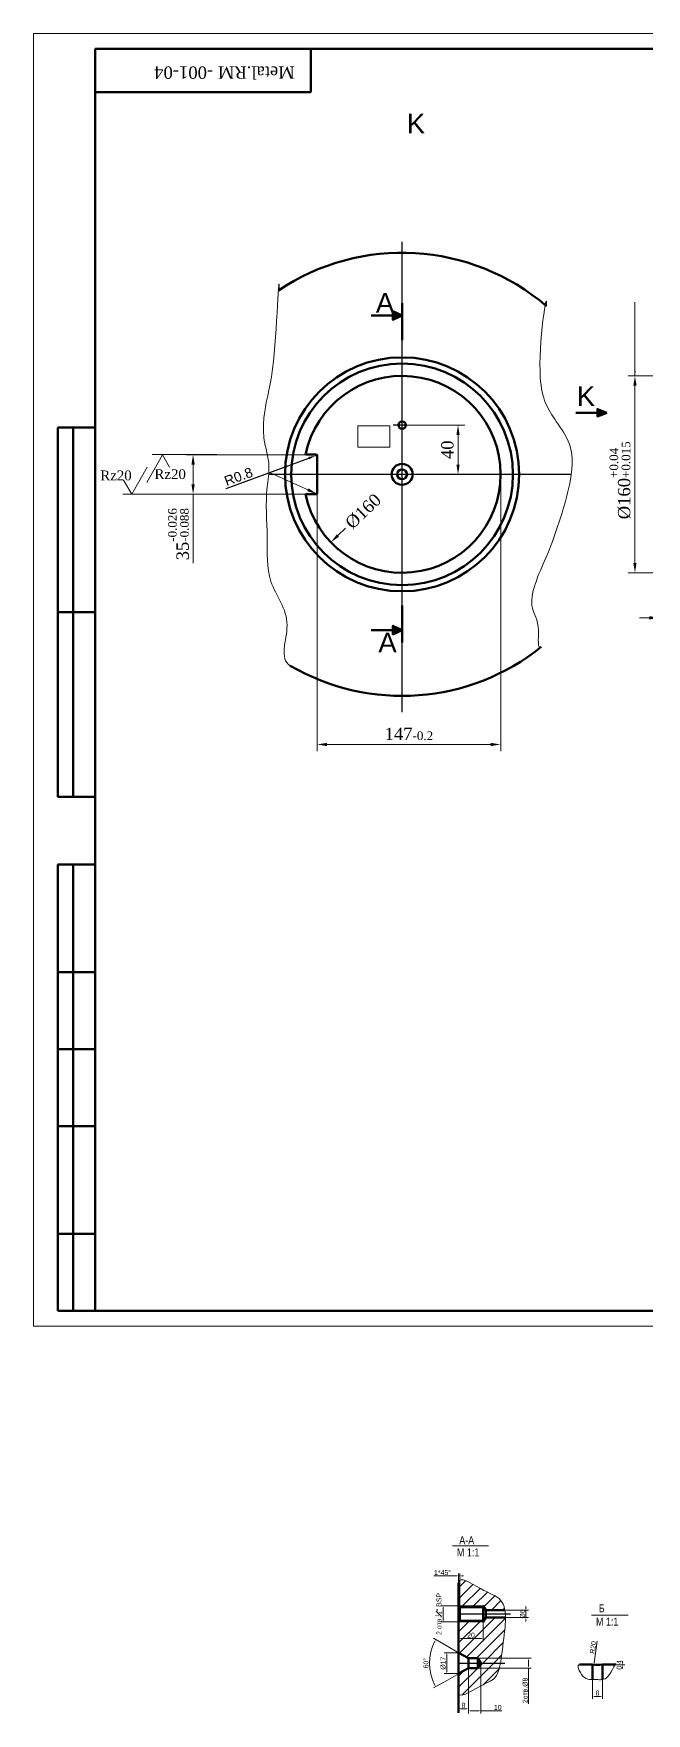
# Model space of a CAD drawing. Header units: millimetres. Extents: x -954 to 34898, y -2134 to 12006.
# Drawn here: x 23344 to 23842, y 4126 to 5490 of the extents above; entities that cross this region are included whole.
import ezdxf

# ---------------------------------------------------------------- set-up
doc = ezdxf.new("R2010")
doc.units = ezdxf.units.MM
doc.header["$LTSCALE"] = 3
doc.linetypes.add('ACAD_ISO04W100', pattern=[30, 24, -3, 0, -3])
for name, color, linetype, lineweight in [('контурная', 7, 'Continuous', 50), ('осевые', 1, 'ACAD_ISO04W100', 25), ('тонкая', 7, 'Continuous', 20), ('тонкий', 7, 'Continuous', 20)]:
    doc.layers.add(name, color=color, linetype=linetype, lineweight=lineweight)
doc.layers.add('осевая', color=4, linetype='Continuous')
doc.styles.add('s2.5v4', font='times.ttf', dxfattribs={"height": 10})
doc.styles.add('s3v2.5', font='arial.ttf', dxfattribs={"width": 0.8, "height": 7.5})
doc.styles.add('s4v4', font='arial.ttf', dxfattribs={"height": 16})
doc.styles.get("Standard").update_dxf_attribs({"font": 'arial.ttf'})
doc.dimstyles.new('s1v4', dxfattribs={"dimtxt": 4, "dimasz": 1.5, "dimexe": 2, "dimexo": 0, "dimgap": 0.7, "dimtad": 1, "dimtxsty": 'Standard', "dimcen": 2.5, "dimadec": 0, "dimazin": 0, "dimtfac": 1, "dimtix": 1, "dimtmove": 0, "dimatfit": 3, "dimfxl": 1, "dimlwd": -1, "dimlwe": 20, "dimarcsym": 0})
doc.dimstyles.new('s2.5v4', dxfattribs={"dimtxt": 10, "dimasz": 8, "dimexe": 5.5, "dimexo": 0.5, "dimgap": 3.5, "dimtad": 1, "dimdec": 0, "dimtxsty": 's2.5v4', "dimcen": 2.5, "dimclrd": 256, "dimclre": 1, "dimclrt": 256, "dimadec": 0, "dimazin": 0, "dimtfac": 1, "dimtdec": 0, "dimtmove": 0, "dimatfit": 3, "dimfxl": 1, "dimlwd": -1, "dimlwe": -1, "dimarcsym": 0})
doc.dimstyles.new('s2v4', dxfattribs={"dimtxt": 8, "dimasz": 6, "dimexe": 3, "dimexo": 0, "dimgap": 1.5, "dimtad": 1, "dimtxsty": 'Standard', "dimcen": 2.5, "dimadec": 0, "dimazin": 0, "dimtfac": 1, "dimtmove": 0, "dimatfit": 3, "dimfxl": 1, "dimarcsym": 0})
doc.dimstyles.new('s3v2.5', dxfattribs={"dimtxt": 7.5, "dimasz": 4, "dimexe": 1.25, "dimexo": 0.625, "dimtad": 1, "dimtxsty": 's3v2.5', "dimcen": 1.5, "dimclrd": 6, "dimclre": 256, "dimclrt": 1, "dimadec": 0, "dimazin": 0, "dimtfac": 1, "dimtmove": 0, "dimatfit": 3, "dimfxl": 1, "dimlwd": -1, "dimlwe": -1, "dimarcsym": 0})
pattern_1 = [(45, (23601.94, 4086.517), (-4.49013, 4.49013), [])]

# ---------------------------------------------------------------- blocks, each defined once
blk = doc.blocks.new('*D1345')
at = {"layer": 'Defpoints', "color": 0, "transparency": 16777216}
for p in [(23832.5, 5212.2), (23855.2, 5212.2), (23861.2, 5052.2)]:
    blk.add_point(p, dxfattribs=at)
at = {"layer": 'тонкая', "color": 1, "transparency": 16777216}
for p, q in [((23854.7, 5212.2), (23827, 5212.2)), ((23860.7, 5052.2), (23827, 5052.2))]:
    blk.add_line(p, q, dxfattribs=at)
at = {"layer": 'тонкая', "transparency": 16777216}
blk.add_line((23832.5, 5060.2), (23832.5, 5204.2), dxfattribs=at)
for points in [[(23831.2, 5204.2), (23833.8, 5204.2), (23832.5, 5212.2)], [(23831.2, 5060.2), (23833.8, 5060.2), (23832.5, 5052.2)]]:
    blk.add_solid(points, dxfattribs=at)
at = {"layer": 'тонкая', "transparency": 16777216, "insert": (23820.5, 5127.4), "char_height": 10, "attachment_point": 5, "rotation": 90, "style": 's2.5v4'}
blk.add_mtext('%%C160{\\H0.7x;\\S+0.04^ +0.015;}', dxfattribs=at)
blk = doc.blocks.new('*D1346')
at = {"layer": 'Defpoints', "color": 0, "transparency": 16777216}
for p in [(23701.4, 5187.4), (23585.6, 5077)]:
    blk.add_point(p, dxfattribs=at)
at = {"layer": 'тонкая', "transparency": 16777216}
blk.add_line((23597.6, 5088.5), (23591.4, 5082.6), dxfattribs=at)
blk.add_solid([(23590.5, 5083.5), (23592.3, 5081.6), (23585.6, 5077)], dxfattribs=at)
at = {"layer": 'тонкая', "transparency": 16777216, "insert": (23612, 5102.2), "char_height": 10, "attachment_point": 5, "rotation": 43.6346, "style": 's2.5v4'}
blk.add_mtext('%%C160', dxfattribs=at)
blk = doc.blocks.new('*D1347')
at = {"layer": 'Defpoints', "color": 0, "transparency": 16777216}
for p in [(23723.5, 5132.2), (23574.5, 5116.8), (23574.5, 4912.8)]:
    blk.add_point(p, dxfattribs=at)
at = {"layer": 'тонкая', "color": 1, "transparency": 16777216}
for p, q in [((23723.5, 5131.7), (23723.5, 4907.3)), ((23574.5, 5116.3), (23574.5, 4907.3))]:
    blk.add_line(p, q, dxfattribs=at)
at = {"layer": 'тонкая', "transparency": 16777216}
blk.add_line((23715.5, 4912.8), (23582.5, 4912.8), dxfattribs=at)
for points in [[(23582.5, 4914.1), (23582.5, 4911.5), (23574.5, 4912.8)], [(23715.5, 4914.1), (23715.5, 4911.5), (23723.5, 4912.8)]]:
    blk.add_solid(points, dxfattribs=at)
at = {"layer": 'тонкая', "transparency": 16777216, "insert": (23649, 4921.4), "char_height": 10, "attachment_point": 5, "style": 's2.5v4'}
blk.add_mtext('147{\\H0.7x;\\S^ -0.2;}', dxfattribs=at)
blk = doc.blocks.new('*D1348')
at = {"layer": 'Defpoints', "color": 0, "transparency": 16777216}
for p in [(23473.8, 5148.2), (23565.1, 5148.2), (23565.1, 5116.2)]:
    blk.add_point(p, dxfattribs=at)
at = {"layer": 'тонкая', "color": 1, "transparency": 16777216}
for p, q in [((23564.6, 5148.2), (23468.3, 5148.2)), ((23564.6, 5116.2), (23468.3, 5116.2))]:
    blk.add_line(p, q, dxfattribs=at)
at = {"layer": 'тонкая', "transparency": 16777216}
for p, q in [((23473.8, 5140.2), (23473.8, 5124.2)), ((23473.8, 5116.2), (23473.8, 5060))]:
    blk.add_line(p, q, dxfattribs=at)
for points in [[(23472.5, 5140.2), (23475.2, 5140.2), (23473.8, 5148.2)], [(23472.5, 5124.2), (23475.2, 5124.2), (23473.8, 5116.2)]]:
    blk.add_solid(points, dxfattribs=at)
at = {"layer": 'тонкая', "transparency": 16777216, "insert": (23462, 5083.6), "char_height": 10, "attachment_point": 5, "rotation": 90, "style": 's2.5v4'}
blk.add_mtext('35{\\H0.7x;\\S-0.026^ -0.088;}', dxfattribs=at)
blk = doc.blocks.new('*D1349')
at = {"layer": 'Defpoints', "color": 0, "transparency": 16777216}
for p in [(23647, 5172.3), (23688.9, 5172.3), (23670.7, 5132.2)]:
    blk.add_point(p, dxfattribs=at)
at = {"layer": 'тонкая', "color": 1, "transparency": 16777216}
for p, q in [((23647.5, 5172.3), (23694.4, 5172.3)), ((23671.2, 5132.2), (23694.4, 5132.2))]:
    blk.add_line(p, q, dxfattribs=at)
at = {"layer": 'тонкая', "transparency": 16777216}
blk.add_line((23688.9, 5140.2), (23688.9, 5164.3), dxfattribs=at)
for points in [[(23687.6, 5164.3), (23690.2, 5164.3), (23688.9, 5172.3)], [(23687.6, 5140.2), (23690.2, 5140.2), (23688.9, 5132.2)]]:
    blk.add_solid(points, dxfattribs=at)
at = {"layer": 'тонкая', "transparency": 16777216, "insert": (23680.3, 5152.2), "char_height": 10, "attachment_point": 5, "rotation": 90, "style": 's2.5v4'}
blk.add_mtext('40', dxfattribs=at)
blk = doc.blocks.new('*D1350')
at = {"layer": 'Defpoints', "color": 0, "transparency": 16777216}
for p in [(23855.2, 5052.2), (23852.2, 5036.2), (23855.2, 5015.7)]:
    blk.add_point(p, dxfattribs=at)
at = {"layer": 'тонкая', "color": 1, "transparency": 16777216}
for p, q in [((23855.2, 5051.7), (23855.2, 5010.2)), ((23852.2, 5035.7), (23852.2, 5010.2))]:
    blk.add_line(p, q, dxfattribs=at)
at = {"layer": 'тонкая', "transparency": 16777216}
for p, q in [((23844.2, 5015.7), (23836.2, 5015.7)), ((23852.2, 5015.7), (23855.2, 5015.7)), ((23863.2, 5015.7), (23912.2, 5015.7))]:
    blk.add_line(p, q, dxfattribs=at)
for points in [[(23844.2, 5017), (23844.2, 5014.3), (23852.2, 5015.7)], [(23863.2, 5017), (23863.2, 5014.3), (23855.2, 5015.7)]]:
    blk.add_solid(points, dxfattribs=at)
at = {"layer": 'тонкая', "transparency": 16777216, "insert": (23891.7, 5024.3), "char_height": 10, "attachment_point": 5, "style": 's2.5v4'}
blk.add_mtext('3x45%%D', dxfattribs=at)
blk = doc.blocks.new('*D1357')
at = {"layer": 'Defpoints', "color": 0, "transparency": 16777216}
for p in [(23573.3, 5147.4), (23573.9, 5147.6)]:
    blk.add_point(p, dxfattribs=at)
at = {"layer": 'тонкая', "color": 0, "lineweight": -2, "transparency": 16777216}
for p, q in [((23500.7, 5120.8), (23567.7, 5145.4)), ((23573.9, 5147.6), (23573.3, 5147.4))]:
    blk.add_line(p, q, dxfattribs=at)
blk.add_arc((23573.9, 5147.6), 0.6, 90, 200.1421, dxfattribs=at)
at = {"layer": 'тонкая', "color": 0, "transparency": 16777216}
blk.add_solid([(23567.3, 5146.3), (23568, 5144.4), (23573.3, 5147.4)], dxfattribs=at)
at = {"layer": 'тонкая', "color": 0, "transparency": 16777216, "insert": (23510.7, 5130.4), "char_height": 8, "attachment_point": 5, "rotation": 20.1421}
blk.add_mtext('R0.8', dxfattribs=at)
blk = doc.blocks.new('*D1366')
at = {"layer": 'Defpoints', "color": 0, "transparency": 16777216}
for p in [(23723.4, 4209.5), (23723.4, 4203.5), (23744, 4203.5)]:
    blk.add_point(p, dxfattribs=at)
at = {"layer": 'тонкая', "color": 0, "lineweight": 20, "transparency": 16777216}
for p, q in [((23723.4, 4209.5), (23746, 4209.5)), ((23723.4, 4203.5), (23746, 4203.5))]:
    blk.add_line(p, q, dxfattribs=at)
at = {"layer": 'тонкая', "color": 0, "transparency": 16777216}
for p, q in [((23744, 4211), (23744, 4212.5)), ((23744, 4209.5), (23744, 4203.5)), ((23744, 4202), (23744, 4200.5))]:
    blk.add_line(p, q, dxfattribs=at)
for points in [[(23743.8, 4211), (23744.3, 4211), (23744, 4209.5)], [(23743.8, 4202), (23744.3, 4202), (23744, 4203.5)]]:
    blk.add_solid(points, dxfattribs=at)
at = {"layer": 'тонкая', "color": 0, "transparency": 16777216, "insert": (23741.2, 4206.5), "char_height": 4, "attachment_point": 5, "rotation": 90}
blk.add_mtext('%%c6', dxfattribs=at)
blk = doc.blocks.new('*D1367')
at = {"layer": 'Defpoints', "color": 0, "transparency": 16777216}
for p in [(23689.4, 4175), (23679.7, 4158), (23689.4, 4158)]:
    blk.add_point(p, dxfattribs=at)
at = {"layer": 'тонкая', "color": 0, "lineweight": 20, "transparency": 16777216}
for p, q in [((23689.4, 4175), (23677.7, 4175)), ((23689.4, 4158), (23677.7, 4158))]:
    blk.add_line(p, q, dxfattribs=at)
at = {"layer": 'тонкая', "color": 0, "transparency": 16777216}
blk.add_line((23679.7, 4173.5), (23679.7, 4159.5), dxfattribs=at)
for points in [[(23679.4, 4173.5), (23679.9, 4173.5), (23679.7, 4175)], [(23679.4, 4159.5), (23679.9, 4159.5), (23679.7, 4158)]]:
    blk.add_solid(points, dxfattribs=at)
at = {"layer": 'тонкая', "color": 0, "transparency": 16777216, "insert": (23676.8, 4166.5), "char_height": 4, "attachment_point": 5, "rotation": 90}
blk.add_mtext('%%c17', dxfattribs=at)
blk = doc.blocks.new('*D1368')
at = {"layer": 'Defpoints', "color": 0, "transparency": 16777216}
for p in [(23679.2, 4180.9), (23666.3, 4173.2), (23689.4, 4175), (23697.3, 4162.5), (23680.3, 4152.8)]:
    blk.add_point(p, dxfattribs=at)
at = {"layer": 'тонкая', "color": 0, "lineweight": 20, "transparency": 16777216}
for p, q in [((23679.2, 4180.9), (23669.1, 4186.8)), ((23680.3, 4152.8), (23669, 4146.4))]:
    blk.add_line(p, q, dxfattribs=at)
at = {"layer": 'тонкая', "color": 0, "transparency": 16777216}
blk.add_arc((23704.2, 4166.5), 38.5, 152.2307, 207.4632, dxfattribs=at)
for points in [[(23669.9, 4184.6), (23670.3, 4184.3), (23670.8, 4185.8)], [(23670.2, 4148.8), (23669.8, 4148.6), (23670.7, 4147.4)]]:
    blk.add_solid(points, dxfattribs=at)
at = {"layer": 'тонкая', "color": 0, "transparency": 16777216, "insert": (23662.9, 4166.6), "char_height": 4, "attachment_point": 5, "rotation": 89.8469}
blk.add_mtext('60°', dxfattribs=at)
blk = doc.blocks.new('*D1369')
at = {"layer": 'Defpoints', "color": 0, "transparency": 16777216}
for p in [(23689.4, 4200), (23709.4, 4200), (23689.4, 4186.5)]:
    blk.add_point(p, dxfattribs=at)
at = {"layer": 'тонкая', "color": 0, "lineweight": 20, "transparency": 16777216}
for p, q in [((23689.4, 4200), (23689.4, 4184.5)), ((23709.4, 4200), (23709.4, 4184.5))]:
    blk.add_line(p, q, dxfattribs=at)
at = {"layer": 'тонкая', "color": 0, "transparency": 16777216}
blk.add_line((23707.9, 4186.5), (23690.9, 4186.5), dxfattribs=at)
for points in [[(23690.9, 4186.8), (23690.9, 4186.3), (23689.4, 4186.5)], [(23707.9, 4186.8), (23707.9, 4186.3), (23709.4, 4186.5)]]:
    blk.add_solid(points, dxfattribs=at)
at = {"layer": 'тонкая', "color": 0, "transparency": 16777216, "insert": (23699.4, 4189.3), "char_height": 4, "attachment_point": 5}
blk.add_mtext('20', dxfattribs=at)
blk = doc.blocks.new('*D1343')
at = {"layer": 'Defpoints', "color": 0, "transparency": 16777216}
for p in [(23689.4, 4162.5), (23697.3, 4162.5), (23689.4, 4129.5)]:
    blk.add_point(p, dxfattribs=at)
at = {"layer": 'тонкая', "color": 0, "lineweight": 20, "transparency": 16777216}
for p, q in [((23689.4, 4162.5), (23689.4, 4127.5)), ((23697.3, 4162.5), (23697.3, 4127.5))]:
    blk.add_line(p, q, dxfattribs=at)
at = {"layer": 'тонкая', "color": 0, "transparency": 16777216}
blk.add_line((23695.8, 4129.5), (23690.9, 4129.5), dxfattribs=at)
for points in [[(23690.9, 4129.8), (23690.9, 4129.3), (23689.4, 4129.5)], [(23695.8, 4129.8), (23695.8, 4129.3), (23697.3, 4129.5)]]:
    blk.add_solid(points, dxfattribs=at)
at = {"layer": 'тонкая', "color": 0, "transparency": 16777216, "insert": (23693.3, 4132.3), "char_height": 4, "attachment_point": 5}
blk.add_mtext('8', dxfattribs=at)
blk = doc.blocks.new('*D1370')
at = {"layer": 'Defpoints', "color": 0, "transparency": 16777216}
for p in [(23697.3, 4166.5), (23707.4, 4166.5), (23697.3, 4127.7)]:
    blk.add_point(p, dxfattribs=at)
at = {"layer": 'тонкая', "color": 0, "lineweight": 20, "transparency": 16777216}
for p, q in [((23697.3, 4166.5), (23697.3, 4125.7)), ((23707.4, 4166.5), (23707.4, 4125.7))]:
    blk.add_line(p, q, dxfattribs=at)
at = {"layer": 'тонкая', "color": 0, "transparency": 16777216}
for p, q in [((23698.8, 4127.7), (23705.9, 4127.7)), ((23707.4, 4127.7), (23724.5, 4127.7))]:
    blk.add_line(p, q, dxfattribs=at)
for points in [[(23698.8, 4128), (23698.8, 4127.5), (23697.3, 4127.7)], [(23705.9, 4128), (23705.9, 4127.5), (23707.4, 4127.7)]]:
    blk.add_solid(points, dxfattribs=at)
at = {"layer": 'тонкая', "color": 0, "transparency": 16777216, "insert": (23721.1, 4130.5), "char_height": 4, "attachment_point": 5}
blk.add_mtext('10', dxfattribs=at)
blk = doc.blocks.new('*D1371')
at = {"layer": 'Defpoints', "color": 0, "transparency": 16777216}
for p in [(23703.9, 4170.5), (23703.9, 4162.5), (23746.2, 4162.5)]:
    blk.add_point(p, dxfattribs=at)
at = {"layer": 'тонкая', "color": 0, "lineweight": 20, "transparency": 16777216}
for p, q in [((23703.9, 4170.5), (23748.2, 4170.5)), ((23703.9, 4162.5), (23748.2, 4162.5))]:
    blk.add_line(p, q, dxfattribs=at)
at = {"layer": 'тонкая', "color": 0, "transparency": 16777216}
for p, q in [((23746.2, 4169), (23746.2, 4164)), ((23746.2, 4162.5), (23746.2, 4133.5))]:
    blk.add_line(p, q, dxfattribs=at)
for points in [[(23746, 4169), (23746.5, 4169), (23746.2, 4170.5)], [(23746, 4164), (23746.5, 4164), (23746.2, 4162.5)]]:
    blk.add_solid(points, dxfattribs=at)
at = {"layer": 'тонкая', "color": 0, "transparency": 16777216, "insert": (23743.4, 4144.4), "char_height": 4, "attachment_point": 5, "rotation": 90}
blk.add_mtext('2{\\fArial|b0|i0|c204|p34;отв}.%%c8', dxfattribs=at)
blk = doc.blocks.new('*D1372')
at = {"layer": 'Defpoints', "color": 0, "transparency": 16777216}
for p in [(23692.5, 4213), (23676.9, 4200), (23692.5, 4200)]:
    blk.add_point(p, dxfattribs=at)
at = {"layer": 'тонкая', "color": 0, "lineweight": 20, "transparency": 16777216}
for p, q in [((23692.5, 4213), (23674.9, 4213)), ((23692.5, 4200), (23674.9, 4200))]:
    blk.add_line(p, q, dxfattribs=at)
at = {"layer": 'тонкая', "color": 0, "transparency": 16777216}
blk.add_line((23676.9, 4211.5), (23676.9, 4201.5), dxfattribs=at)
for points in [[(23676.7, 4211.5), (23677.2, 4211.5), (23676.9, 4213)], [(23676.7, 4201.5), (23677.2, 4201.5), (23676.9, 4200)]]:
    blk.add_solid(points, dxfattribs=at)
at = {"layer": 'тонкая', "color": 0, "transparency": 16777216, "insert": (23673.4, 4206.5), "char_height": 4, "attachment_point": 5, "rotation": 90}
blk.add_mtext("\\A1;2 {\\fArial|b0|i0|c204|p34;отв}.{\\H0.7x;\\S1#4;}'' BSP", dxfattribs=at)
blk = doc.blocks.new('*D1373')
at = {"layer": 'Defpoints', "color": 0, "transparency": 16777216}
for p in [(23689.4, 4237.4), (23689.4, 4210.7), (23690.4, 4210.7)]:
    blk.add_point(p, dxfattribs=at)
at = {"layer": 'тонкая', "color": 0, "transparency": 16777216}
for p, q in [((23687.9, 4237.4), (23669.2, 4237.4)), ((23690.4, 4237.4), (23689.4, 4237.4)), ((23691.9, 4237.4), (23693.4, 4237.4))]:
    blk.add_line(p, q, dxfattribs=at)
at = {"layer": 'тонкая', "color": 0, "lineweight": 20, "transparency": 16777216}
for p, q in [((23689.4, 4210.7), (23689.4, 4239.4)), ((23690.4, 4210.7), (23690.4, 4239.4))]:
    blk.add_line(p, q, dxfattribs=at)
at = {"layer": 'тонкая', "color": 0, "transparency": 16777216}
for points in [[(23687.9, 4237.6), (23687.9, 4237.1), (23689.4, 4237.4)], [(23691.9, 4237.6), (23691.9, 4237.1), (23690.4, 4237.4)]]:
    blk.add_solid(points, dxfattribs=at)
at = {"layer": 'тонкая', "color": 0, "transparency": 16777216, "insert": (23676.3, 4240.1), "char_height": 4, "attachment_point": 5}
blk.add_mtext('1*45°', dxfattribs=at)
blk = doc.blocks.new('*D1377')
at = {"layer": 'Defpoints', "color": 0, "transparency": 16777216}
for p in [(23802, 4165.1), (23802, 4165.1), (23822.4, 4165.1)]:
    blk.add_point(p, dxfattribs=at)
at = {"layer": 'тонкая', "color": 0, "lineweight": 20, "transparency": 16777216}
blk.add_line((23802, 4165.1), (23824.4, 4165.1), dxfattribs=at)
blk.add_line((23802, 4165.1), (23824.4, 4165.1), dxfattribs=at)
at = {"layer": 'тонкая', "color": 0, "transparency": 16777216}
for p, q in [((23822.4, 4166.6), (23822.4, 4168.1)), ((23822.4, 4163.6), (23822.4, 4162.1))]:
    blk.add_line(p, q, dxfattribs=at)
for points in [[(23822.2, 4166.6), (23822.7, 4166.6), (23822.4, 4165.1)], [(23822.2, 4163.6), (23822.7, 4163.6), (23822.4, 4165.1)]]:
    blk.add_solid(points, dxfattribs=at)
at = {"layer": 'тонкая', "color": 0, "transparency": 16777216, "insert": (23819.7, 4165.1), "char_height": 4, "attachment_point": 5, "rotation": 90}
blk.add_mtext('0.4', dxfattribs=at)
blk = doc.blocks.new('*D1378')
at = {"layer": 'Defpoints', "color": 0, "transparency": 16777216}
for p in [(23802, 4185.1), (23799.3, 4165.3)]:
    blk.add_point(p, dxfattribs=at)
at = {"layer": 'тонкая', "color": 0, "transparency": 16777216}
blk.add_line((23801.9, 4184.4), (23799.5, 4166.7), dxfattribs=at)
blk.add_solid([(23799.2, 4166.8), (23799.7, 4166.7), (23799.3, 4165.3)], dxfattribs=at)
at = {"layer": 'тонкая', "color": 0, "transparency": 16777216, "insert": (23798.5, 4179.3), "char_height": 4, "attachment_point": 5, "rotation": 82.1071}
blk.add_mtext('R20', dxfattribs=at)
blk = doc.blocks.new('*D1379')
at = {"layer": 'Defpoints', "color": 0, "transparency": 16777216}
for p in [(23798.1, 4153.2), (23806.1, 4153.2), (23798.1, 4139.5)]:
    blk.add_point(p, dxfattribs=at)
at = {"layer": 'тонкая', "color": 0, "lineweight": 20, "transparency": 16777216}
for p, q in [((23798.1, 4153.2), (23798.1, 4137.5)), ((23806.1, 4153.2), (23806.1, 4137.5))]:
    blk.add_line(p, q, dxfattribs=at)
at = {"layer": 'тонкая', "color": 0, "transparency": 16777216}
blk.add_line((23804.6, 4139.5), (23799.6, 4139.5), dxfattribs=at)
for points in [[(23799.6, 4139.8), (23799.6, 4139.3), (23798.1, 4139.5)], [(23804.6, 4139.8), (23804.6, 4139.3), (23806.1, 4139.5)]]:
    blk.add_solid(points, dxfattribs=at)
at = {"layer": 'тонкая', "color": 0, "transparency": 16777216, "insert": (23802.1, 4142.3), "char_height": 4, "attachment_point": 5}
blk.add_mtext('8', dxfattribs=at)

msp = doc.modelspace()

# ---------------------------------------------------------------- hatches: boundary and pattern name
at = {"layer": 'контурная'}
h = msp.add_hatch(color=256, dxfattribs=at)
h.paths.add_polyline_path([(23643.483, 5261.191), (23635.983, 5264.691), (23635.983, 5261.191)])
h.paths.add_polyline_path([(23643.483, 5261.191), (23635.983, 5261.191), (23635.983, 5257.691)])
h = msp.add_hatch(color=256, dxfattribs=at)
h.paths.add_polyline_path([(23809.544, 5182.31), (23802.044, 5182.31), (23802.044, 5179.31)])
h.paths.add_polyline_path([(23802.044, 5185.31), (23802.044, 5182.31), (23809.544, 5182.31)])
h = msp.add_hatch(color=256, dxfattribs=at)
h.paths.add_polyline_path([(23635.983, 5009.252), (23635.983, 5005.752), (23643.483, 5005.752)])
h.paths.add_polyline_path([(23635.983, 5005.752), (23635.983, 5002.252), (23643.483, 5005.752)])
at = {"layer": 'тонкая'}
h = msp.add_hatch(dxfattribs=at)
h.set_pattern_fill('ANSI31', color=256, scale=2, style=0)
h.set_pattern_definition(pattern_1)
edge = h.paths.add_edge_path()
edge.add_spline(control_points=[(23726.903, 4209.545), (23726.341, 4212.798), (23723.413, 4220.353), (23709.793, 4224.358), (23689.397, 4237.955), (23689.397, 4231.859)], knot_values=[84.74191699, 84.74191699, 84.74191699, 84.74191699, 95.74062179, 114.65739041, 132.94298521, 132.94298521, 132.94298521, 132.94298521], degree=3, periodic=0)
edge.add_line((23689.397, 4231.859), (23689.397, 4213.045))
edge.add_line((23689.397, 4213.045), (23709.397, 4213.045))
edge.add_line((23709.397, 4213.045), (23711.417, 4209.545))
edge.add_line((23711.417, 4209.545), (23714.881, 4209.545))
edge.add_line((23714.881, 4209.545), (23723.442, 4209.545))
edge.add_line((23723.442, 4209.545), (23726.903, 4209.545))
h = msp.add_hatch(dxfattribs=at)
h.set_pattern_fill('ANSI31', color=256, scale=2, style=0)
h.set_pattern_definition(pattern_1)
edge = h.paths.add_edge_path()
edge.add_line((23689.397, 4200.045), (23689.397, 4175.045))
edge.add_line((23689.397, 4175.045), (23697.297, 4170.545))
edge.add_line((23697.297, 4170.545), (23705.087, 4170.545))
edge.add_line((23705.087, 4170.545), (23707.397, 4166.545))
edge.add_line((23707.397, 4166.545), (23723.368, 4166.545))
edge.add_spline(control_points=[(23723.368, 4166.545), (23723.975, 4169.992), (23725.307, 4182.567), (23727.508, 4195.815), (23727.405, 4203.545)], knot_values=[45.85749548, 45.85749548, 45.85749548, 45.85749548, 55.66671842, 78.46226637, 78.46226637, 78.46226637, 78.46226637], degree=3, periodic=0)
edge.add_line((23727.405, 4203.545), (23723.442, 4203.545))
edge.add_line((23723.442, 4203.545), (23714.881, 4203.545))
edge.add_line((23714.881, 4203.545), (23711.417, 4203.545))
edge.add_line((23711.417, 4203.545), (23709.397, 4200.045))
edge.add_line((23709.397, 4200.045), (23689.397, 4200.045))
h = msp.add_hatch(dxfattribs=at)
h.set_pattern_fill('ANSI31', color=256, scale=2, style=0)
h.set_pattern_definition(pattern_1)
edge = h.paths.add_edge_path()
edge.add_line((23697.297, 4162.545), (23689.397, 4158.04))
edge.add_line((23689.397, 4158.04), (23689.397, 4142.767))
edge.add_spline(control_points=[(23689.397, 4142.767), (23689.397, 4137.166), (23707.161, 4149.042), (23719.837, 4152.847), (23722.504, 4161.641), (23723.368, 4166.545)], knot_values=[0, 0, 0, 0, 16.80500287, 31.903566, 45.85749548, 45.85749548, 45.85749548, 45.85749548], degree=3, periodic=0)
edge.add_line((23723.368, 4166.545), (23707.397, 4166.545))
edge.add_line((23707.397, 4166.545), (23705.087, 4162.545))
edge.add_line((23705.087, 4162.545), (23697.297, 4162.545))

# ---------------------------------------------------------------- linework, layer by layer
at = {"layer": 'контурная'}
for p, q in [((23569.386, 5477.768), (23569.386, 5442.768)), ((23569.386, 5442.768), (23394.386, 5442.768)), ((23643.483, 5271.191), (23643.483, 5261.191)), ((23643.483, 5241.191), (23643.483, 5271.191)), ((23643.483, 5261.191), (23618.483, 5261.191)), ((23809.544, 5182.31), (23784.544, 5182.31)), ((23364.111, 4877.768), (23364.111, 5170.268)), ((23364.111, 5170.268), (23394.111, 5170.268)), ((23376.611, 5170.268), (23376.611, 4870.268)), ((23573.883, 5148.24), (23565.099, 5148.24)), ((23574.483, 5116.84), (23574.483, 5147.64)), ((23565.099, 5116.24), (23573.883, 5116.24)), ((23643.483, 4995.752), (23643.483, 5025.752)), ((23364.111, 5020.268), (23394.111, 5020.268)), ((23643.483, 5005.752), (23618.483, 5005.752)), ((23643.483, 4995.752), (23643.483, 5005.752)), ((23364.111, 4870.268), (23364.111, 4877.768)), ((23364.111, 4870.268), (23394.111, 4870.268)), ((23364.111, 4452.768), (23364.111, 4815.268)), ((23364.111, 4815.268), (23394.111, 4815.268)), ((23376.611, 4815.268), (23376.611, 4452.768)), ((23364.111, 4727.768), (23394.111, 4727.768)), ((23364.111, 4665.268), (23394.111, 4665.268)), ((23364.111, 4602.768), (23394.111, 4602.768)), ((23394.386, 4590.268), (23394.386, 4452.768)), ((23364.111, 4515.268), (23394.111, 4515.268)), ((23394.111, 4452.768), (23364.111, 4452.768)), ((23689.397, 4231.859), (23689.397, 4126.312)), ((23689.397, 4206.545), (23689.397, 4213.045)), ((23689.397, 4206.545), (23689.397, 4166.545)), ((23689.397, 4206.545), (23689.397, 4200.045)), ((23716.096, 4203.545), (23711.417, 4203.545)), ((23714.881, 4209.545), (23712.118, 4209.545)), ((23723.442, 4203.545), (23714.881, 4203.545)), ((23723.442, 4203.545), (23727.405, 4203.545)), ((23690.397, 4201.045), (23709.397, 4201.045)), ((23697.297, 4170.545), (23705.087, 4170.545)), ((23697.297, 4162.545), (23705.087, 4162.545)), ((23798.133, 4153.144), (23798.133, 4165.453)), ((23805.941, 4165.453), (23816.421, 4165.453)), ((23806.133, 4165.453), (23806.133, 4153.209))]:
    msp.add_line(p, q, dxfattribs=at)
msp.add_lwpolyline([(23394.386, 5477.768), (24816.886, 5477.768), (24816.886, 4452.768), (23394.386, 4452.768), (23394.386, 5477.768)], close=True, dxfattribs=at)
for points in [[(23643.483, 5261.191), (23635.983, 5261.191), (23635.983, 5261.191), (23635.983, 5264.691), (23643.483, 5261.191)], [(23643.483, 5261.191), (23635.983, 5261.191), (23635.983, 5261.191), (23635.983, 5257.691), (23643.483, 5261.191)], [(23809.544, 5182.31), (23802.044, 5182.31), (23802.044, 5185.31), (23809.544, 5182.31)], [(23809.544, 5182.31), (23802.044, 5182.31), (23802.044, 5179.31), (23809.544, 5182.31)], [(23643.483, 5005.752), (23635.983, 5005.752), (23635.983, 5009.252), (23643.483, 5005.752)], [(23643.483, 5020.693), (23643.483, 4995.752)], [(23643.483, 5005.752), (23635.983, 5005.752), (23635.983, 5002.252), (23643.483, 5005.752)], [(23690.397, 4212.045), (23689.397, 4213.045)], [(23689.397, 4206.545), (23690.397, 4206.545), (23690.397, 4212.045), (23690.397, 4201.045)], [(23690.397, 4212.045), (23709.974, 4212.045)], [(23709.397, 4206.545), (23709.397, 4213.045), (23709.397, 4200.045)], [(23709.397, 4213.045), (23711.417, 4209.545)], [(23709.397, 4200.045), (23711.417, 4203.545)], [(23714.881, 4209.545), (23711.417, 4209.545)], [(23711.417, 4203.545), (23711.417, 4209.545)], [(23723.442, 4209.545), (23712.118, 4209.545)], [(23723.442, 4209.545), (23726.903, 4209.545)], [(23690.397, 4201.045), (23689.397, 4200.045)], [(23697.297, 4162.545), (23689.397, 4158.045), (23697.297, 4162.545), (23697.297, 4170.545), (23689.397, 4175.045)], [(23697.297, 4166.545), (23697.297, 4170.545), (23697.297, 4162.545)], [(23707.397, 4166.545), (23705.087, 4170.545)], [(23705.087, 4170.545), (23705.087, 4162.545), (23707.397, 4166.545)], [(23787.494, 4165.453), (23798.133, 4165.453)]]:
    msp.add_lwpolyline(points, dxfattribs=at)
for centre, radius in [((23643.483, 5132.24), 95), ((23643.483, 5132.24), 90), ((23643.483, 5172.259), 3), ((23643.483, 5132.24), 8.5), ((23643.483, 5132.24), 4)]:
    msp.add_circle(centre, radius, dxfattribs=at)
for centre, radius, start, end in [((23643.483, 5132.24), 180, 49.356767, 123.920917), ((23643.483, 5132.24), 80, 191.536959, 168.463041), ((23573.883, 5147.64), 0.6, 0, 90), ((23573.883, 5116.84), 0.6, 270, 0), ((23643.483, 5132.24), 180, 239.714512, 308.873886), ((23802.029, 4185.067), 20, 258.719557, 281.280443)]:
    msp.add_arc(centre, radius, start, end, dxfattribs=at)
at = {"layer": 'осевая'}
for p, q in [((23643.483, 4939.125), (23643.483, 5321.227)), ((23647.003, 5172.259), (23636.293, 5172.259)), ((23780.802, 5132.24), (23535.166, 5132.24))]:
    msp.add_line(p, q, dxfattribs=at)
at = {"layer": 'осевые'}
for p, q in [((23689.397, 4206.545), (23731.507, 4206.545)), ((23689.397, 4166.545), (23726.821, 4166.545))]:
    msp.add_line(p, q, dxfattribs=at)
at = {"layer": 'тонкая'}
for p, q in [((23493.006, 5148.24), (23440.485, 5148.24)), ((23487.999, 5116.24), (23416.908, 5116.24)), ((23558.371, 5116.163), (23487.999, 5116.163)), ((23689.397, 4213.045), (23709.397, 4213.045)), ((23797.164, 4205.614), (23827.082, 4205.614)), ((23689.397, 4200.045), (23709.397, 4200.045)), ((23708.709, 4201.045), (23709.974, 4201.045)), ((23689.397, 4175.045), (23679.217, 4180.922)), ((23680.274, 4152.838), (23697.297, 4162.545)), ((23680.27, 4152.846), (23680.274, 4152.838))]:
    msp.add_line(p, q, dxfattribs=at)
for points in [[(23344.386, 5490.268), (24829.386, 5490.268), (24829.386, 4440.268), (23344.386, 4440.268), (23344.386, 5490.268)], [(23448.978, 5147.955), (23436.153, 5125.742), (23448.978, 5147.955), (23454.757, 5137.944)], [(23436.578, 5137.987), (23423.978, 5116.163), (23417.396, 5127.563)], [(23684.488, 4261.886), (23713.66, 4261.886)]]:
    msp.add_lwpolyline(points, dxfattribs=at)
msp.add_lwpolyline([(23607.596, 5171.64), (23633.614, 5171.64), (23633.614, 5154.306), (23607.596, 5154.306)], close=True, dxfattribs=at)
for points, start_tangent, end_tangent in [([(23543.945, 5282.214), (23538.318, 5217.904), (23531.378, 5178.541), (23531.378, 5161.586), (23535.404, 5138.754), (23533.941, 5122.031), (23533.941, 5080.926), (23537.06, 5045.268), (23550.102, 5009.436), (23552.721, 4976.798)], (-0.02942503, 0.99956699), (0.86392254, -0.50362471)), ([(23760.725, 5268.82), (23755.655, 5210.864), (23768.638, 5175.192), (23779.315, 5156.699), (23779.315, 5123.8), (23772.353, 5097.819), (23760.442, 5065.092), (23749.295, 5023.491), (23754.135, 5005.426), (23756.48, 4992.128)], (0.03644566, 0.99933564), (0.77599847, 0.63073479)), ([(23689.397, 4142.767), (23705.629, 4147.117), (23718.705, 4154.666), (23724.855, 4177.619), (23723.442, 4217.668), (23707.059, 4227.127), (23689.397, 4231.859)], (0, -1), (0, -1)), ([(23787.786, 4165.453), (23790.295, 4156.091), (23801.182, 4153.173), (23810.57, 4155.689), (23816.77, 4165.453)], (-0.99789944, 0.06478195), (-0.25881905, -0.96592583))]:
    msp.add_spline(points, degree=3, dxfattribs=dict(at, start_tangent=start_tangent, end_tangent=end_tangent))
at = {"layer": 'тонкий'}
for p, q in [((23798.133, 4165.453), (23798.133, 4153.144)), ((23805.941, 4165.453), (23806.133, 4165.453))]:
    msp.add_line(p, q, dxfattribs=at)
msp.add_lwpolyline([(23805.941, 4165.453), (23816.77, 4165.453)], dxfattribs=at)

# ---------------------------------------------------------------- texts
at = {"layer": 'контурная', "style": 's4v4'}
for s, p in [('K', (23647.331, 5409.123)), ('A', (23622.16, 5263.551)), ('K', (23785.225, 5187.753)), ('A', (23624.185, 4987.599))]:
    msp.add_text(s, height=16, dxfattribs=at).set_placement(p)
at = {"layer": 'контурная', "style": 's3v2.5', "width": 0.8}
for s, p in [('M 1:1', (23688.004, 4253.243)), ('A-A', (23689.94, 4263.183)), ('М 1:1', (23800.904, 4197.027)), ('Б', (23803.148, 4207.854))]:
    msp.add_text(s, height=6.5, dxfattribs=at).set_placement(p)
at = {"layer": 'тонкая', "style": 's2.5v4'}
msp.add_text('    Metal.RM -001-04', height=10, rotation=180, dxfattribs=at).set_placement((23571.486, 5463.56))
for p in [(23398.491, 5127.369), (23442.477, 5128.431)]:
    msp.add_text('Rz20', height=8, dxfattribs=at).set_placement(p)

# ---------------------------------------------------------------- dimensions: what is measured, and where the dimension line sits
at = {"layer": 'тонкая'}
for base, p1, p2, text, dimstyle, picture, middle in [((23832.5, 5212.24), (23861.169, 5052.24), (23855.168, 5212.24), '%%C160{\\H0.7x;\\S+0.04^ +0.015;}', 's2.5v4', '*D1345', (23832.5, 5127.395)), ((23473.831, 5148.24), (23565.099, 5116.24), (23565.099, 5148.24), '35{\\H0.7x;\\S-0.026^ -0.088;}', 's2.5v4', '*D1348', (23473.831, 5083.565)), ((23676.92, 4200.045), (23692.547, 4213.045), (23692.547, 4200.045), "\\A1;2 {\\fArial|b0|i0|c204|p34;отв}.{\\H0.7x;\\S1#4;}'' BSP", 's1v4', '*D1372', (23676.92, 4206.545)), ((23746.23, 4162.545), (23703.928, 4170.545), (23703.928, 4162.545), '2{\\fArial|b0|i0|c204|p34;отв}.%%c<>', 's1v4', '*D1371', (23746.23, 4144.408))]:
    dim = msp.add_linear_dim(base=base, p1=p1, p2=p2, angle=90, text=text, dimstyle=dimstyle, dxfattribs=at)
    dim.commit()
    dim.dimension.update_dxf_attribs({"geometry": picture, "text_midpoint": middle, "dimtype": 160})
dim = msp.add_diameter_dim_2p(p1=(23701.383, 5187.445), p2=(23585.582, 5077.035), text='%%C160', dimstyle='s2.5v4', override={"dimgap": 4, "dimtad": 0}, dxfattribs=at)
dim.commit()
dim.dimension.update_dxf_attribs({"geometry": '*D1346', "text_midpoint": (23611.978, 5102.202), "dimtype": 163})
dim = msp.add_linear_dim(base=(23688.909, 5172.259), p1=(23670.749, 5132.24), p2=(23647.003, 5172.259), angle=90, dimstyle='s2.5v4', dxfattribs=at)
dim.commit()
dim.dimension.update_dxf_attribs({"geometry": '*D1349', "text_midpoint": (23680.322, 5152.25)})
dim = msp.add_radius_dim(center=(23573.883, 5147.64), mpoint=(23573.319, 5147.433), text='R0.8', dimstyle='s2v4', dxfattribs=at)
dim.commit()
dim.dimension.update_dxf_attribs({"geometry": '*D1357', "text_midpoint": (23512.59, 5125.159), "dimtype": 164})
for base, p1, p2, text, picture, middle in [((23574.483, 4912.81), (23723.483, 5132.24), (23574.483, 5116.84), '147{\\H0.7x;\\S^ -0.2;}', '*D1347', (23648.983, 4921.41)), ((23855.168, 5015.671), (23852.168, 5036.192), (23855.168, 5052.24), '3x45%%D', '*D1350', (23891.704, 5024.258))]:
    dim = msp.add_linear_dim(base=base, p1=p1, p2=p2, text=text, dimstyle='s2.5v4', dxfattribs=at)
    dim.commit()
    dim.dimension.update_dxf_attribs({"geometry": picture, "text_midpoint": middle})
dim = msp.add_linear_dim(base=(23689.397, 4237.362), p1=(23690.397, 4210.712), p2=(23689.397, 4210.712), text='<>*45°', dimstyle='s1v4', dxfattribs=at)
dim.commit()
dim.dimension.update_dxf_attribs({"geometry": '*D1373', "text_midpoint": (23676.32, 4237.362), "dimtype": 160})
for base, p1, p2, text, picture, middle in [((23744.022, 4203.545), (23723.442, 4209.545), (23723.442, 4203.545), '%%c<>', '*D1366', (23741.167, 4206.545)), ((23679.681, 4158.045), (23689.397, 4175.045), (23689.397, 4158.045), '%%c<>', '*D1367', (23676.827, 4166.545)), ((23822.412, 4165.067), (23802.029, 4165.067), (23802.029, 4165.067), '0.4', '*D1377', (23819.67, 4165.067))]:
    dim = msp.add_linear_dim(base=base, p1=p1, p2=p2, angle=90, text=text, dimstyle='s1v4', dxfattribs=at)
    dim.commit()
    dim.dimension.update_dxf_attribs({"geometry": picture, "text_midpoint": middle})
for base, p1, p2, picture, middle in [((23689.397, 4186.545), (23709.397, 4200.045), (23689.397, 4200.045), '*D1369', (23699.397, 4189.287)), ((23798.133, 4139.542), (23806.133, 4153.209), (23798.133, 4153.209), '*D1379', (23802.133, 4142.284))]:
    dim = msp.add_linear_dim(base=base, p1=p1, p2=p2, dimstyle='s1v4', dxfattribs=at)
    dim.commit()
    dim.dimension.update_dxf_attribs({"geometry": picture, "text_midpoint": middle})
dim = msp.add_angular_dim_2l(base=(23666.282, 4173.248), line1=((23680.274, 4152.838), (23697.297, 4162.545)), line2=((23689.397, 4175.045), (23679.217, 4180.922)), dimstyle='s1v4', dxfattribs=at)
dim.commit()
dim.dimension.update_dxf_attribs({"geometry": '*D1368', "text_midpoint": (23662.942, 4166.6)})
dim = msp.add_radius_dim(center=(23802.029, 4185.067), mpoint=(23799.283, 4165.256), dimstyle='s1v4', dxfattribs=at)
dim.commit()
dim.dimension.update_dxf_attribs({"geometry": '*D1378', "text_midpoint": (23801.18, 4178.943), "dimtype": 164})
dim = msp.add_linear_dim(base=(23689.397, 4129.541), p1=(23697.297, 4162.545), p2=(23689.397, 4162.545), dimstyle='s1v4', override={"dimdec": 0}, dxfattribs=at)
dim.commit()
dim.dimension.update_dxf_attribs({"geometry": '*D1343', "text_midpoint": (23693.347, 4132.284)})
dim = msp.add_linear_dim(base=(23697.297, 4127.72), p1=(23707.397, 4166.545), p2=(23697.297, 4166.545), dimstyle='s1v4', override={"dimdec": 0}, dxfattribs=at)
dim.commit()
dim.dimension.update_dxf_attribs({"geometry": '*D1370', "text_midpoint": (23721.093, 4127.72), "dimtype": 160})

# ---------------------------------------------------------------- leaders
msp.add_leader([(23574.294, 5116.403), (23535.735, 5133.648)], dimstyle='s2.5v4', override={"dimgap": 4, "dimtad": 0}, dxfattribs=at)
at = {"layer": 'тонкий'}
msp.add_leader([(23832.523, 5212.24), (23832.523, 5272.13)], dimstyle='s3v2.5', override={"dimgap": 0.625, "dimtad": 0}, dxfattribs=at)

doc.saveas('drawing.dxf')
